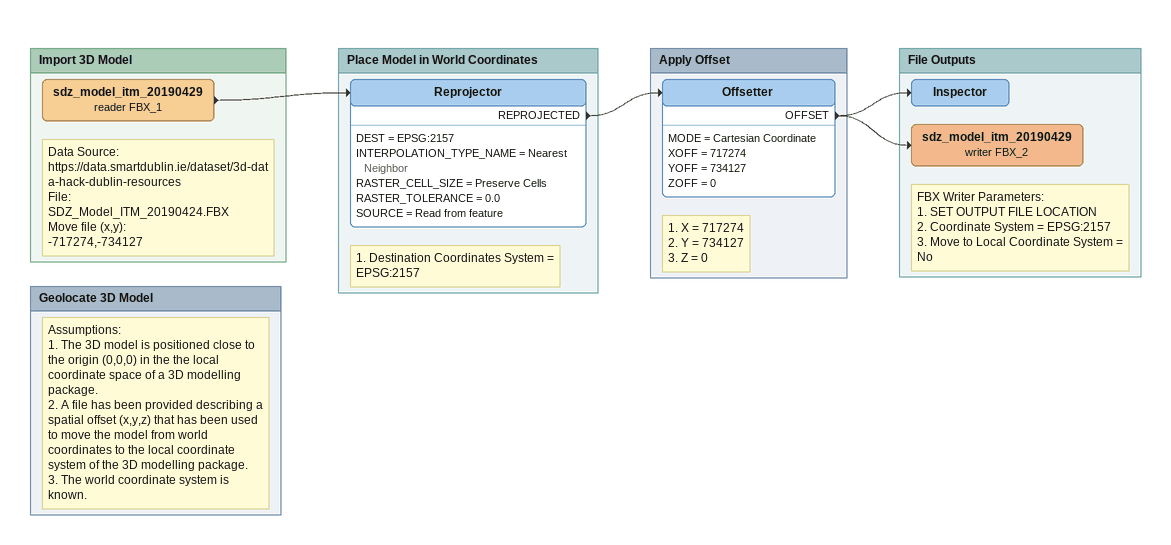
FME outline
Bookmark: Import 3D Model
Note: Data Source: / https://data.smartdublin.ie/dataset/3d-data-hack-dublin-resources / File: / SDZ_Model_ITM_20190424.FBX / Move file (x,y): / -717274,-734127
sdz_model_itm_20190429 (reader FBX_1)
    -> Reprojector

Bookmark: Place Model in World Coordinates
Note: 1. Destination Coordinates System = EPSG:2157
Reprojector
    DEST = EPSG:2157
    INTERPOLATION_TYPE_NAME = Nearest Neighbor
    RASTER_CELL_SIZE = Preserve Cells
    RASTER_TOLERANCE = 0.0
    SOURCE = Read from feature
    REPROJECTED -> Offsetter

Bookmark: Apply Offset
Note: 1. X = 717274 / 2. Y = 734127 / 3. Z = 0
Offsetter
    MODE = Cartesian Coordinate
    XOFF = 717274
    YOFF = 734127
    ZOFF = 0
    OFFSET -> Inspector
    OFFSET -> sdz_model_itm_20190429 (writer FBX_2)

Bookmark: File Outputs
Inspector
Note: FBX Writer Parameters: / 1. SET OUTPUT FILE LOCATION / 2. Coordinate System = EPSG:2157 / 3. Move to Local Coordinate System = No
sdz_model_itm_20190429 (writer FBX_2)

Bookmark: Geolocate 3D Model
Note: Assumptions: / 1. The 3D model is positioned close to the origin (0,0,0) in the the local coordinate space of a 3D modelling package. / 2. A file has been provided describing a spatial offset (x,y,z) that has been used to move the model from world coordinates to the local coordinate system of the 3D modelling package. / 3. The world coordinate system is known.
